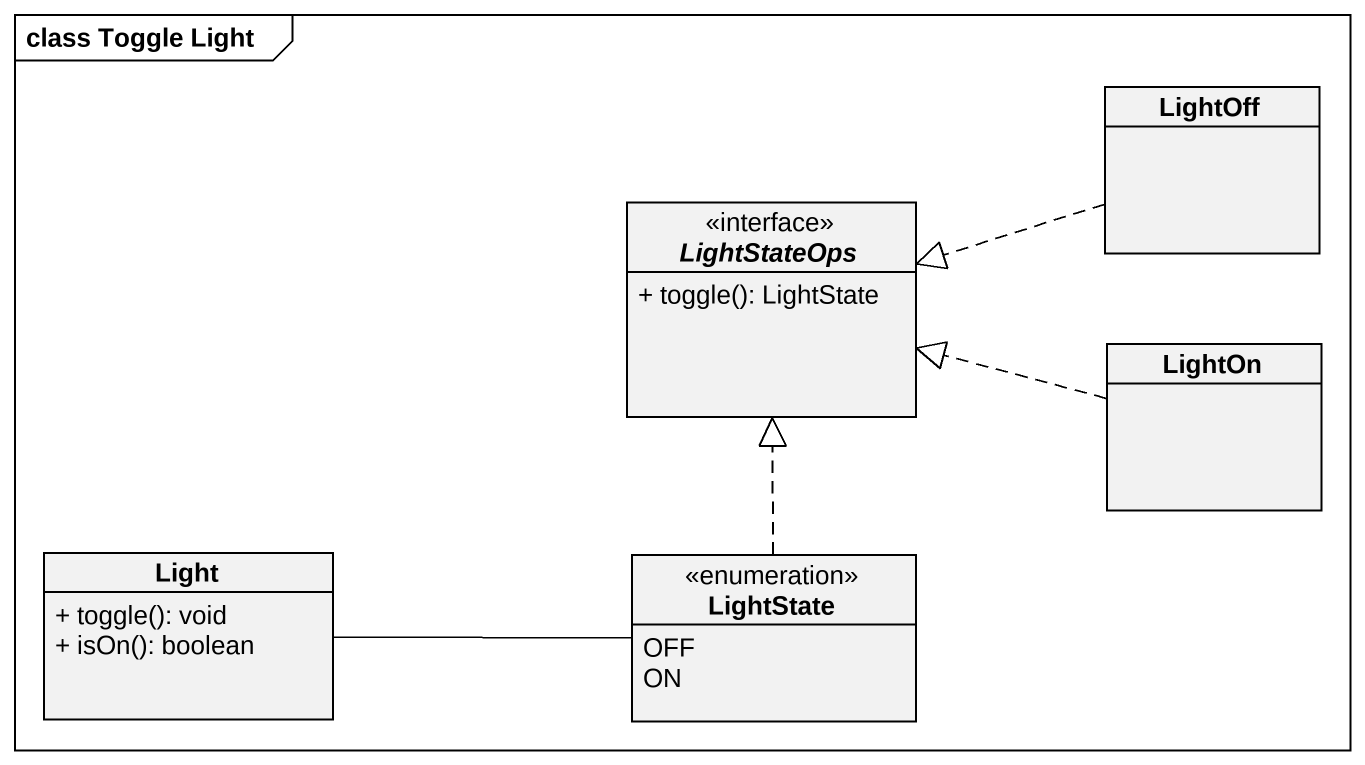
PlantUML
@startuml
mainframe class Toggle Light
hide circle
hide empty members
skinparam classAttributeIconSize 0
class LightOff
interface LightStateOps <<interface>> {
  + toggle(): LightState
}
class LightOn
class Light {
  + toggle(): void
  + isOn(): boolean
}
enum LightState {
  OFF
  ON
}
LightOff .left.|> LightStateOps
LightOn .left.|> LightStateOps
Light -right- LightState
LightState .up.|> LightStateOps
@enduml
